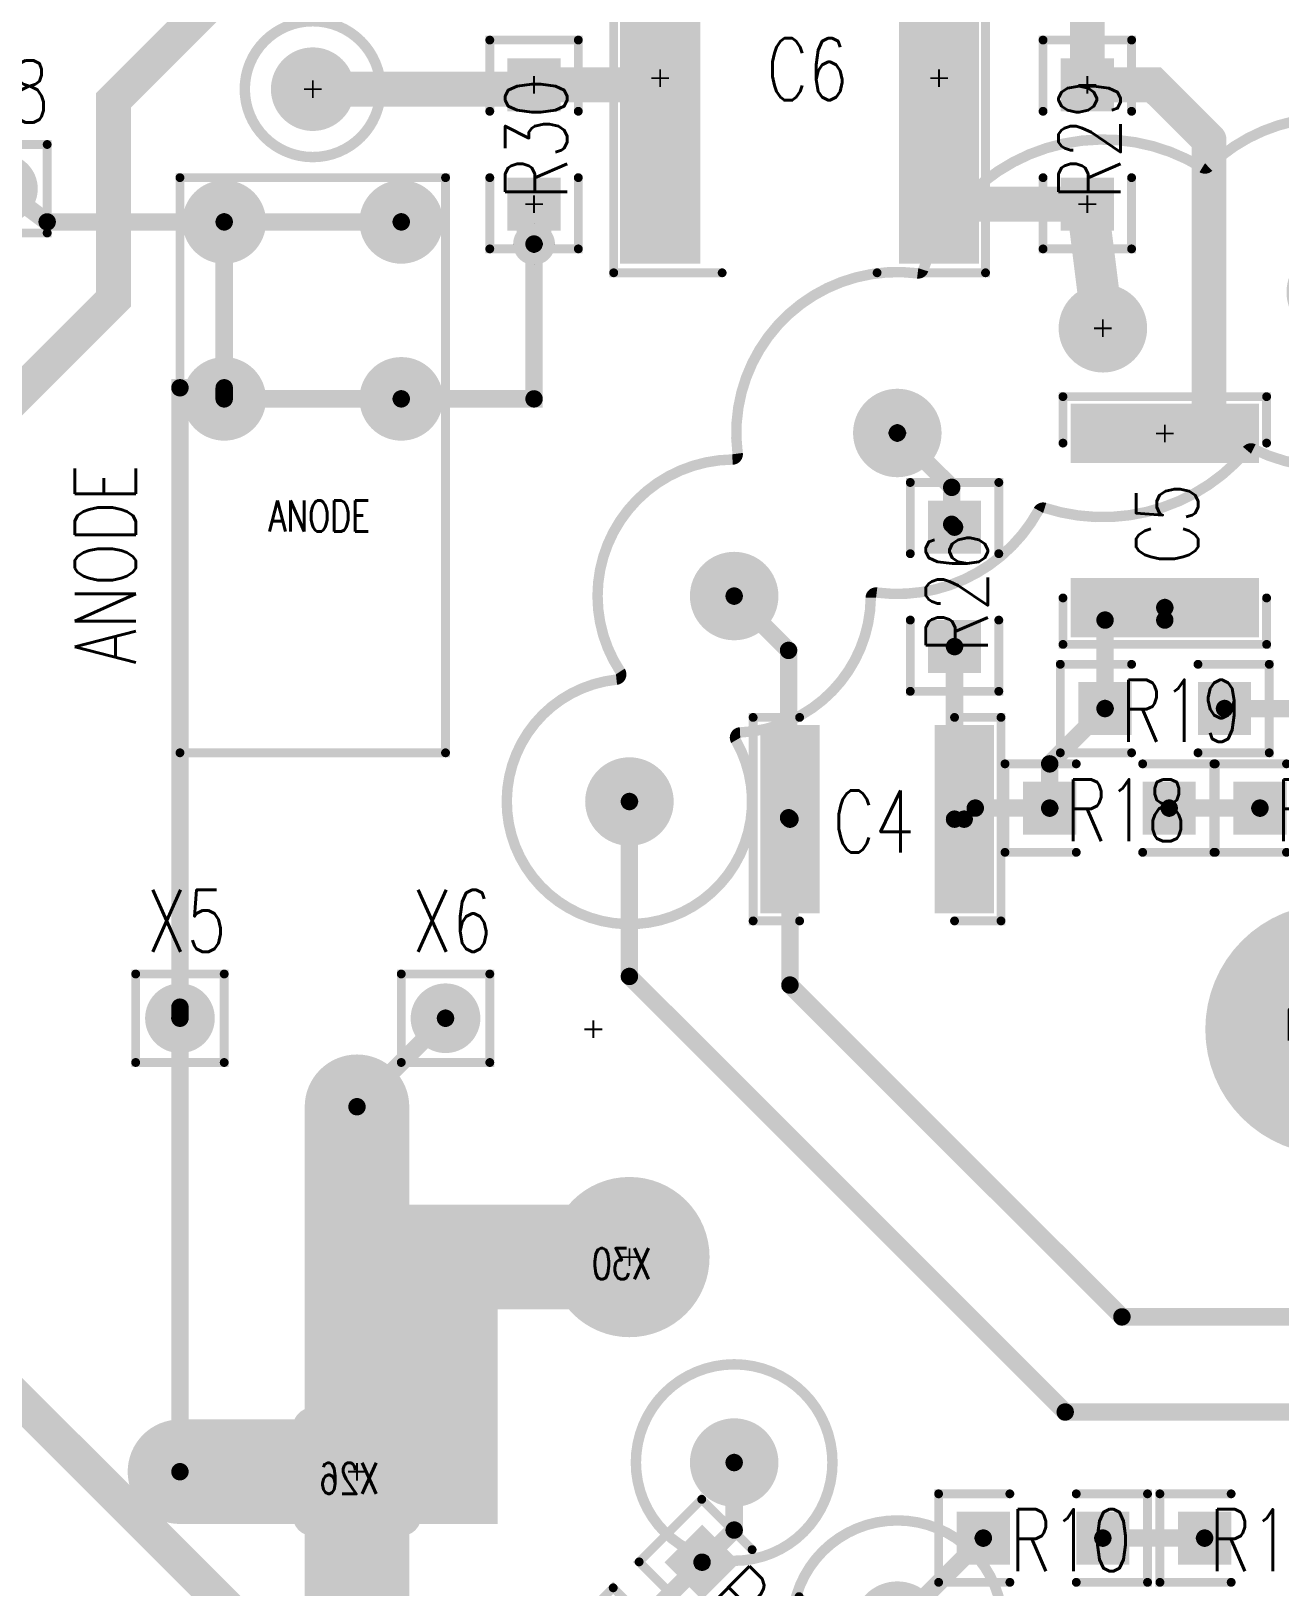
# Model space of a CAD drawing. Extents: x -105 to 180, y -98 to 99.
# Drawn here: x -37.29 to -1.46, y -16.01 to 28.65 of the extents above; entities that cross this region are included whole.
import ezdxf

# ---------------------------------------------------------------- set-up
doc = ezdxf.new("R2010")
doc.units = 0
for name, pattern in [('SIG_1', [2, 1, 1]), ('SIG_22', [2, 1, 1]), ('SIG_24', [2, 1, 1]), ('SIG_26', [2, 1, 1]), ('SIG_28', [2, 1, 1]), ('SIG_29', [2, 1, 1]), ('SIG_47', [2, 1, 1]), ('SIG_49', [2, 1, 1]), ('SIG_52', [2, 1, 1]), ('SIG_53', [2, 1, 1]), ('SIG_55', [2, 1, 1]), ('SIG_56', [2, 1, 1]), ('SIG_57', [2, 1, 1]), ('SIG_61', [2, 1, 1])]:
    doc.linetypes.add(name, pattern=pattern)
for name, color, linetype in [('DRIL_NPLTE_THRU_01', 16, 'CONTINUOUS'), ('DRIL_NPLTE_THRU_02', 176, 'CONTINUOUS'), ('DRIL_NPLTE_THRU_04', 56, 'CONTINUOUS'), ('DRIL_PLTE_THRU_01', 16, 'CONTINUOUS'), ('DRIL_PLTE_THRU_02', 176, 'CONTINUOUS'), ('DRIL_PLTE_THRU_04', 56, 'CONTINUOUS'), ('DRIL_SYMBOL', 5, 'CONTINUOUS'), ('PADS_BOT', 2, 'CONTINUOUS'), ('PADS_INNER', 1, 'CONTINUOUS'), ('PADS_TOP', 1, 'CONTINUOUS'), ('PART_NAME_01', 2, 'CONTINUOUS'), ('PART_NAME_04', 4, 'CONTINUOUS'), ('PART_TOP_2DLINE_00', 254, 'CONTINUOUS'), ('PART_TOP_2DLINE_01', 254, 'CONTINUOUS'), ('POUR_VIATHERM_04', 2, 'CONTINUOUS'), ('POUR_VOID_04', 2, 'CONTINUOUS'), ('TEXT_01', 1, 'CONTINUOUS'), ('TEXT_21', 3, 'CONTINUOUS'), ('TEXT_24', 6, 'CONTINUOUS'), ('TEXT_27', 4, 'CONTINUOUS'), ('TRACE_01', 1, 'CONTINUOUS'), ('TRACE_02', 5, 'CONTINUOUS'), ('TRACE_04', 2, 'CONTINUOUS'), ('VIAPTS', 1, 'CONTINUOUS')]:
    doc.layers.add(name, color=color, linetype=linetype)
doc.styles.add('W0$127', font='simplex', dxfattribs={"width": 0.75})
doc.styles.add('W0$2', font='simplex', dxfattribs={"width": 0.75})
doc.styles.add('W0$254', font='simplex', dxfattribs={"width": 0.75})

# ---------------------------------------------------------------- blocks, each defined once
blk = doc.blocks.new('POUR_VOID_26')
at = {"layer": 'POUR_VOID_04', "const_width": 0.3}
blk.add_lwpolyline([(-522.858, -421.377, 1), (-517.218, -421.377, 1)], format="xyb", close=True, dxfattribs=at)
blk = doc.blocks.new('POUR_VOID_25')
at = {"layer": 'POUR_VOID_04', "const_width": 0.3}
blk.add_lwpolyline([(-518.377, -426.058, 1), (-512.337, -426.058, 1)], format="xyb", close=True, dxfattribs=at)
blk = doc.blocks.new('POUR_VOID_9')
at = {"layer": 'POUR_VOID_04', "const_width": 0.3}
blk.add_lwpolyline([(-534.08, -381.952, 1), (-530.18, -381.952, 1)], format="xyb", close=True, dxfattribs=at)
blk = doc.blocks.new('POUR_VOID_8')
at = {"layer": 'POUR_VOID_04', "const_width": 0.3}
blk.add_lwpolyline([(-529.16, -420.39), (-529.16, -422.89, -0.414214), (-529.61, -423.34), (-532.11, -423.34, -0.414214), (-532.56, -422.89), (-532.56, -420.39, -0.414214), (-532.11, -419.94), (-529.61, -419.94, -0.414214)], format="xyb", close=True, dxfattribs=at)
blk = doc.blocks.new('POUR_VOID_5')
at = {"layer": 'POUR_VOID_04', "const_width": 0.3}
blk.add_lwpolyline([(-486.956, -393.665, -4.964607), (-488.893, -395.471, 0.676408), (-489.086, -395.27, -0.465493), (-494.119, -392.608, 0.502698), (-494.338, -392.509, -0.347652), (-499.504, -391.656, 0.401293), (-499.711, -391.641, -0.296276), (-505.142, -392.282, 0.344346), (-505.323, -392.32, -0.304182), (-511.128, -393.973, 0.36004), (-511.306, -394.044, -0.308704), (-515.949, -396.404, 0.448709), (-516.118, -396.551, -0.398169), (-519.87, -400.419, 0.562848), (-519.993, -400.644, -3.370465), (-523.414, -398.901, 0.562847), (-523.305, -398.669, -0.594014), (-520.086, -392.583, 0.448709), (-519.939, -392.414, -0.4911), (-514.773, -387.239, 0.360041), (-514.612, -387.137, -0.48598), (-506.608, -384.207, 0.344345), (-506.424, -384.187, -0.477045), (-498.675, -385.102, 0.401294), (-498.474, -385.152, -0.535524), (-492.193, -388.299, 0.502698), (-491.984, -388.418, -0.69952), (-487.142, -393.459, 0.676408)], format="xyb", close=True, dxfattribs=at)
blk = doc.blocks.new('POUR_OUTLINE_2')
for name in ['POUR_VOID_9', 'POUR_VOID_5', 'POUR_VOID_26', 'POUR_VOID_8', 'POUR_VOID_25']:
    blk.add_blockref(name, (0, 0))
blk = doc.blocks.new('POUR_VIATHERM_46')
at = {"layer": 'POUR_VIATHERM_04'}
for points in [[(-525.78, -385.7975), (-525.78, -385.7975)], [(-526.38, -386.3975), (-526.38, -386.3975)], [(-525.18, -386.3975), (-525.18, -386.3975)], [(-525.78, -386.9975), (-525.78, -386.9975)]]:
    blk.add_lwpolyline(points, dxfattribs=at)
blk = doc.blocks.new('POUR_HEADER_1')
for name in ['POUR_OUTLINE_2', 'POUR_VIATHERM_46']:
    blk.add_blockref(name, (541.02, 343.535))
blk = doc.blocks.new('SMOOTH_0$254')
at = {"const_width": 0.127}
blk.add_lwpolyline([(-0.0635, 0, 1), (0.0635, 0, 1)], format="xyb", close=True, dxfattribs=at)
blk = doc.blocks.new('PART_BODY_TOP_1')
at = {"layer": 'PART_TOP_2DLINE_00', "const_width": 0.254}
for points in [[(-0.9525, 1.27), (-2.9972, 1.27), (-2.9972, -1.27), (-0.9525, -1.27)], [(0.9525, 1.27), (2.9972, 1.27), (2.9972, -1.27), (0.9525, -1.27)]]:
    blk.add_lwpolyline(points, dxfattribs=at)
at = {"layer": 'PART_TOP_2DLINE_00'}
for p in [(-2.9972, 1.27), (-0.9525, 1.27), (0.9525, 1.27), (2.9972, 1.27), (-2.9972, -1.27), (-0.9525, -1.27), (0.9525, -1.27), (2.9972, -1.27)]:
    blk.add_blockref('SMOOTH_0$254', p, dxfattribs=at)
blk = doc.blocks.new('DRIL_SYMBOL_0')
at = {"layer": 'DRIL_SYMBOL', "const_width": 0.0508}
for points in [[(-0.254, 0), (0.254, 0)], [(0, -0.254), (0, 0.254)]]:
    blk.add_lwpolyline(points, dxfattribs=at)
blk = doc.blocks.new('DRIL_HOLE_0')
blk.add_lwpolyline([(0, 0, 1), (0, 0, 1)], format="xyb", close=True)
blk.add_blockref('DRIL_SYMBOL_0', (0, 0))
blk = doc.blocks.new('PAD_0')
blk.add_lwpolyline([(0, 0, 1), (0, 0, 1)], format="xyb", close=True)
blk = doc.blocks.new('PAD_1')
at = {"const_width": 1.524}
blk.add_lwpolyline([(-0.762, 0), (0.762, 0)], dxfattribs=at)
blk = doc.blocks.new('STK_TOP_5')
at = {"layer": 'DRIL_PLTE_THRU_01'}
blk.add_blockref('DRIL_HOLE_0', (0, 0), dxfattribs=at)
at = {"layer": 'DRIL_PLTE_THRU_02'}
blk.add_blockref('DRIL_HOLE_0', (0, 0), dxfattribs=at)
at = {"layer": 'DRIL_PLTE_THRU_04'}
blk.add_blockref('DRIL_HOLE_0', (0, 0), dxfattribs=at)
at = {"layer": 'PADS_BOT'}
blk.add_blockref('PAD_0', (0, 0), dxfattribs=at)
at = {"layer": 'PADS_INNER'}
blk.add_blockref('PAD_0', (0, 0), dxfattribs=at)
at = {"layer": 'PADS_TOP'}
blk.add_blockref('PAD_1', (0, 0), dxfattribs=at)
blk = doc.blocks.new('SYM_TOP_2')
for name, p in [('PART_BODY_TOP_1', (0, 0)), ('STK_TOP_5', (-1.7145, 0)), ('STK_TOP_5', (1.7145, 0))]:
    blk.add_blockref(name, p)
blk = doc.blocks.new('PART_TOP_2')
blk.add_blockref('SYM_TOP_2', (0, 0))
at = {"layer": 'PART_NAME_01', "style": 'W0$254', "width": 0.75}
blk.add_text('R29', height=1.778, dxfattribs=at).set_placement((-1.5875, -0.9525))
blk = doc.blocks.new('PART_TOP_3')
blk.add_blockref('SYM_TOP_2', (0, 0))
at = {"layer": 'PART_NAME_01', "style": 'W0$254', "width": 0.75}
blk.add_text('R19', height=1.778, dxfattribs=at).set_placement((-1.27, -0.9525))
blk = doc.blocks.new('PART_TOP_4')
blk.add_blockref('SYM_TOP_2', (0, 0))
at = {"layer": 'PART_NAME_01', "style": 'W0$254', "width": 0.75}
blk.add_text('R8', height=1.778, dxfattribs=at).set_placement((-0.898, -0.898))
blk = doc.blocks.new('PART_TOP_5')
blk.add_blockref('SYM_TOP_2', (0, 0))
at = {"layer": 'PART_NAME_01', "style": 'W0$254', "width": 0.75}
blk.add_text('R9', height=1.778, dxfattribs=at).set_placement((-0.898, -0.898))
blk = doc.blocks.new('PART_TOP_6')
blk.add_blockref('SYM_TOP_2', (0, 0))
at = {"layer": 'PART_NAME_01', "style": 'W0$254', "width": 0.75}
blk.add_text('R10', height=1.778, dxfattribs=at).set_placement((-0.9525, -0.9525))
blk = doc.blocks.new('PART_TOP_11')
blk.add_blockref('SYM_TOP_2', (0, 0))
at = {"layer": 'PART_NAME_01', "style": 'W0$254', "width": 0.75}
blk.add_text('R17', height=1.778, rotation=180, dxfattribs=at).set_placement((1.27, 0.953))
blk = doc.blocks.new('PART_TOP_15')
blk.add_blockref('SYM_TOP_2', (0, 0))
at = {"layer": 'PART_NAME_01', "style": 'W0$254', "width": 0.75}
blk.add_text('R30', height=1.778, dxfattribs=at).set_placement((-1.5875, -0.9525))
blk = doc.blocks.new('PART_TOP_40')
blk.add_blockref('SYM_TOP_2', (0, 0))
at = {"layer": 'PART_NAME_01', "style": 'W0$254', "width": 0.75}
blk.add_text('R26', height=1.778, dxfattribs=at).set_placement((-1.905, -0.9525))
blk = doc.blocks.new('PART_TOP_42')
blk.add_blockref('SYM_TOP_2', (0, 0))
at = {"layer": 'PART_NAME_01', "style": 'W0$254', "width": 0.75}
blk.add_text('R11', height=1.778, dxfattribs=at).set_placement((-1.5875, -0.9525))
blk = doc.blocks.new('DRIL_SYMBOL_0$8')
at = {"layer": 'DRIL_SYMBOL', "const_width": 0.0508}
for points in [[(-0.254, 0), (0.254, 0)], [(0, -0.254), (0, 0.254)]]:
    blk.add_lwpolyline(points, dxfattribs=at)
blk = doc.blocks.new('DRIL_HOLE_0$8')
at = {"const_width": 0.4}
blk.add_lwpolyline([(-0.2, 0, 1), (0.2, 0, 1)], format="xyb", close=True, dxfattribs=at)
blk.add_blockref('DRIL_SYMBOL_0$8', (0, 0))
blk = doc.blocks.new('PAD_8')
at = {"const_width": 1.27}
blk.add_lwpolyline([(0, -0.635, 1), (0, 0.635, 1)], format="xyb", close=True, dxfattribs=at)
blk = doc.blocks.new('STK_BOT_89')
at = {"layer": 'DRIL_PLTE_THRU_01'}
blk.add_blockref('DRIL_HOLE_0$8', (0, 0), dxfattribs=at)
at = {"layer": 'DRIL_PLTE_THRU_02'}
blk.add_blockref('DRIL_HOLE_0$8', (0, 0), dxfattribs=at)
at = {"layer": 'DRIL_PLTE_THRU_04'}
blk.add_blockref('DRIL_HOLE_0$8', (0, 0), dxfattribs=at)
at = {"layer": 'PADS_BOT'}
blk.add_blockref('PAD_8', (0, 0), dxfattribs=at)
at = {"layer": 'PADS_INNER'}
blk.add_blockref('PAD_8', (0, 0), dxfattribs=at)
at = {"layer": 'PADS_TOP'}
blk.add_blockref('PAD_8', (0, 0), dxfattribs=at)
blk = doc.blocks.new('STK_BOT_86')
at = {"layer": 'DRIL_NPLTE_THRU_01'}
blk.add_blockref('DRIL_HOLE_0', (0, 0), dxfattribs=at)
at = {"layer": 'DRIL_NPLTE_THRU_02'}
blk.add_blockref('DRIL_HOLE_0', (0, 0), dxfattribs=at)
at = {"layer": 'DRIL_NPLTE_THRU_04'}
blk.add_blockref('DRIL_HOLE_0', (0, 0), dxfattribs=at)
at = {"layer": 'PADS_BOT'}
blk.add_blockref('PAD_0', (0, 0), dxfattribs=at)
at = {"layer": 'PADS_INNER'}
blk.add_blockref('PAD_0', (0, 0), dxfattribs=at)
at = {"layer": 'PADS_TOP'}
blk.add_blockref('PAD_0', (0, 0), dxfattribs=at)
blk = doc.blocks.new('DRIL_SYMBOL_6$2')
at = {"layer": 'DRIL_SYMBOL', "const_width": 0.0508}
for points in [[(-0.254, 0), (0.254, 0)], [(0, -0.254), (0, 0.254)]]:
    blk.add_lwpolyline(points, dxfattribs=at)
blk = doc.blocks.new('DRIL_HOLE_6$2')
at = {"const_width": 3.1}
blk.add_lwpolyline([(-1.55, 0, 1), (1.55, 0, 1)], format="xyb", close=True, dxfattribs=at)
blk.add_blockref('DRIL_SYMBOL_6$2', (0, 0))
blk = doc.blocks.new('PAD_10')
at = {"const_width": 3.6}
blk.add_lwpolyline([(0, -1.8, 1), (0, 1.8, 1)], format="xyb", close=True, dxfattribs=at)
blk = doc.blocks.new('STK_BOT_161')
at = {"layer": 'DRIL_NPLTE_THRU_01'}
blk.add_blockref('DRIL_HOLE_6$2', (0, 0), dxfattribs=at)
at = {"layer": 'DRIL_NPLTE_THRU_02'}
blk.add_blockref('DRIL_HOLE_6$2', (0, 0), dxfattribs=at)
at = {"layer": 'DRIL_NPLTE_THRU_04'}
blk.add_blockref('DRIL_HOLE_6$2', (0, 0), dxfattribs=at)
at = {"layer": 'PADS_BOT'}
blk.add_blockref('PAD_10', (0, 0), dxfattribs=at)
at = {"layer": 'PADS_INNER'}
blk.add_blockref('PAD_0', (0, 0), dxfattribs=at)
at = {"layer": 'PADS_TOP'}
blk.add_blockref('PAD_0', (0, 0), dxfattribs=at)
blk = doc.blocks.new('SYM_BOT_33')
for name, p in [('STK_BOT_89', (0, 21.15898)), ('STK_BOT_89', (-6.53849, 20.12339)), ('STK_BOT_89', (6.53849, 20.12339)), ('STK_BOT_89', (-12.43694, 17.11798)), ('STK_BOT_89', (12.43694, 17.11798)), ('STK_BOT_89', (17.11798, 12.43694)), ('STK_BOT_89', (-17.145, 12.065)), ('STK_BOT_89', (20.12339, 6.53849)), ('STK_BOT_86', (-20.12339, 6.53849)), ('STK_BOT_161', (0, 0)), ('STK_BOT_86', (-21.15898, 0)), ('STK_BOT_86', (21.15898, 0)), ('STK_BOT_86', (-20.12339, -6.53849)), ('STK_BOT_86', (20.12339, -6.53849)), ('STK_BOT_89', (17.11798, -12.43694)), ('STK_BOT_86', (-17.11798, -12.43694)), ('STK_BOT_89', (12.43694, -17.11798)), ('STK_BOT_86', (-12.43694, -17.11798)), ('STK_BOT_89', (-6.53849, -20.12339)), ('STK_BOT_89', (6.53849, -20.12339)), ('STK_BOT_86', (0, -21.15898))]:
    blk.add_blockref(name, p)
blk = doc.blocks.new('PART_BOT_70')
blk.add_blockref('SYM_BOT_33', (0, 0))
at = {"layer": 'PART_NAME_04', "style": 'W0$127', "width": 0.75}
blk.add_text('EMB1', height=0.889, dxfattribs=at).set_placement((-0.9525, -0.3175))
blk = doc.blocks.new('PART_BODY_TOP_20')
at = {"layer": 'PART_TOP_2DLINE_01', "const_width": 0.254}
blk.add_lwpolyline([(-19.05, 3.81), (-2.54, 3.81), (-2.54, -3.81), (-19.05, -3.81)], close=True, dxfattribs=at)
at = {"layer": 'PART_TOP_2DLINE_01'}
for p in [(-19.05, 3.81), (-2.54, 3.81), (-19.05, -3.81), (-2.54, -3.81)]:
    blk.add_blockref('SMOOTH_0$254', p, dxfattribs=at)
blk = doc.blocks.new('DRIL_SYMBOL_1$4')
at = {"layer": 'DRIL_SYMBOL', "const_width": 0.0508}
for points in [[(-0.254, 0), (0.254, 0)], [(0, -0.254), (0, 0.254)]]:
    blk.add_lwpolyline(points, dxfattribs=at)
blk = doc.blocks.new('DRIL_HOLE_1$4')
at = {"const_width": 0.7}
blk.add_lwpolyline([(-0.35, 0, 1), (0.35, 0, 1)], format="xyb", close=True, dxfattribs=at)
blk.add_blockref('DRIL_SYMBOL_1$4', (0, 0))
blk = doc.blocks.new('PAD_11')
at = {"const_width": 1.2}
blk.add_lwpolyline([(0, -0.6, 1), (0, 0.6, 1)], format="xyb", close=True, dxfattribs=at)
blk = doc.blocks.new('STK_TOP_8')
at = {"layer": 'DRIL_PLTE_THRU_01'}
blk.add_blockref('DRIL_HOLE_1$4', (0, 0), dxfattribs=at)
at = {"layer": 'DRIL_PLTE_THRU_02'}
blk.add_blockref('DRIL_HOLE_1$4', (0, 0), dxfattribs=at)
at = {"layer": 'DRIL_PLTE_THRU_04'}
blk.add_blockref('DRIL_HOLE_1$4', (0, 0), dxfattribs=at)
at = {"layer": 'PADS_BOT'}
blk.add_blockref('PAD_11', (0, 0), dxfattribs=at)
at = {"layer": 'PADS_INNER'}
blk.add_blockref('PAD_11', (0, 0), dxfattribs=at)
at = {"layer": 'PADS_TOP'}
blk.add_blockref('PAD_11', (0, 0), dxfattribs=at)
blk = doc.blocks.new('SYM_TOP_22')
for name, p in [('PART_BODY_TOP_20', (0, 0)), ('STK_TOP_8', (-8.89, 2.54)), ('STK_TOP_8', (-3.81, 2.54)), ('STK_TOP_8', (0, 0)), ('STK_TOP_8', (-8.89, -2.54)), ('STK_TOP_8', (-3.81, -2.54))]:
    blk.add_blockref(name, p)
blk = doc.blocks.new('PART_TOP_95')
blk.add_blockref('SYM_TOP_22', (0, 0))
at = {"layer": 'PART_NAME_01', "style": 'W0$127', "width": 0.75}
blk.add_text('ANODE', height=0.889, rotation=270, dxfattribs=at).set_placement((-12.7, 1.27))
blk = doc.blocks.new('PART_BODY_TOP_9')
at = {"layer": 'PART_TOP_2DLINE_00', "const_width": 0.254}
blk.add_lwpolyline([(-1.27, 1.27), (1.27, 1.27), (1.27, -1.27), (-1.27, -1.27)], close=True, dxfattribs=at)
at = {"layer": 'PART_TOP_2DLINE_00'}
for p in [(-1.27, 1.27), (1.27, 1.27), (-1.27, -1.27), (1.27, -1.27)]:
    blk.add_blockref('SMOOTH_0$254', p, dxfattribs=at)
blk = doc.blocks.new('DRIL_SYMBOL_1')
at = {"layer": 'DRIL_SYMBOL', "const_width": 0.0508}
for points in [[(-0.254, 0), (0.254, 0)], [(0, -0.254), (0, 0.254)]]:
    blk.add_lwpolyline(points, dxfattribs=at)
blk = doc.blocks.new('DRIL_HOLE_1')
at = {"const_width": 0.5}
blk.add_lwpolyline([(-0.25, 0, 1), (0.25, 0, 1)], format="xyb", close=True, dxfattribs=at)
blk.add_blockref('DRIL_SYMBOL_1', (0, 0))
blk = doc.blocks.new('PAD_5')
at = {"const_width": 1}
blk.add_lwpolyline([(0, -0.5, 1), (0, 0.5, 1)], format="xyb", close=True, dxfattribs=at)
blk = doc.blocks.new('STK_TOP_38')
at = {"layer": 'DRIL_PLTE_THRU_01'}
blk.add_blockref('DRIL_HOLE_1', (0, 0), dxfattribs=at)
at = {"layer": 'DRIL_PLTE_THRU_02'}
blk.add_blockref('DRIL_HOLE_1', (0, 0), dxfattribs=at)
at = {"layer": 'DRIL_PLTE_THRU_04'}
blk.add_blockref('DRIL_HOLE_1', (0, 0), dxfattribs=at)
at = {"layer": 'PADS_BOT'}
blk.add_blockref('PAD_5', (0, 0), dxfattribs=at)
at = {"layer": 'PADS_INNER'}
blk.add_blockref('PAD_5', (0, 0), dxfattribs=at)
at = {"layer": 'PADS_TOP'}
blk.add_blockref('PAD_5', (0, 0), dxfattribs=at)
blk = doc.blocks.new('SYM_TOP_14')
for name in ['PART_BODY_TOP_9', 'STK_TOP_38']:
    blk.add_blockref(name, (0, 0))
blk = doc.blocks.new('PART_TOP_97')
blk.add_blockref('SYM_TOP_14', (0, 0))
at = {"layer": 'PART_NAME_01', "style": 'W0$254', "width": 0.75}
blk.add_text('X5', height=1.778, dxfattribs=at).set_placement((-0.9525, 1.905))
blk = doc.blocks.new('PART_TOP_98')
blk.add_blockref('SYM_TOP_14', (0, 0))
at = {"layer": 'PART_NAME_01', "style": 'W0$254', "width": 0.75}
blk.add_text('X6', height=1.778, dxfattribs=at).set_placement((-0.9525, 1.905))
blk = doc.blocks.new('SYM_TOP_15')
for name in ['PART_BODY_TOP_9', 'STK_TOP_38']:
    blk.add_blockref(name, (0, 0))
blk = doc.blocks.new('PART_TOP_101')
blk.add_blockref('SYM_TOP_15', (0, 0))
at = {"layer": 'PART_NAME_01', "style": 'W0$254', "width": 0.75}
blk.add_text('X8', height=1.778, dxfattribs=at).set_placement((-0.9525, 1.905))
blk = doc.blocks.new('PART_TOP_104')
blk.add_blockref('SYM_TOP_2', (0, 0))
at = {"layer": 'PART_NAME_01', "style": 'W0$254', "width": 0.75}
blk.add_text('R18', height=1.778, rotation=180, dxfattribs=at).set_placement((1.27, 0.953))
blk = doc.blocks.new('PART_BODY_TOP_22')
at = {"layer": 'PART_TOP_2DLINE_00', "const_width": 0.254}
for points in [[(-2.2225, 2.921), (-3.556, 2.921), (-3.556, -2.921), (-2.2225, -2.921)], [(2.2225, 2.921), (3.556, 2.921), (3.556, -2.921), (2.2225, -2.921)]]:
    blk.add_lwpolyline(points, dxfattribs=at)
at = {"layer": 'PART_TOP_2DLINE_00'}
for p in [(-3.556, 2.921), (-2.2225, 2.921), (2.2225, 2.921), (3.556, 2.921), (-3.556, -2.921), (-2.2225, -2.921), (2.2225, -2.921), (3.556, -2.921)]:
    blk.add_blockref('SMOOTH_0$254', p, dxfattribs=at)
blk = doc.blocks.new('PAD_13')
at = {"const_width": 1.7}
blk.add_lwpolyline([(-2.7, 0), (2.7, 0)], dxfattribs=at)
blk = doc.blocks.new('STK_TOP_122')
at = {"layer": 'DRIL_PLTE_THRU_01'}
blk.add_blockref('DRIL_HOLE_0', (0, 0), dxfattribs=at)
at = {"layer": 'DRIL_PLTE_THRU_02'}
blk.add_blockref('DRIL_HOLE_0', (0, 0), dxfattribs=at)
at = {"layer": 'DRIL_PLTE_THRU_04'}
blk.add_blockref('DRIL_HOLE_0', (0, 0), dxfattribs=at)
at = {"layer": 'PADS_BOT'}
blk.add_blockref('PAD_0', (0, 0), dxfattribs=at)
at = {"layer": 'PADS_INNER'}
blk.add_blockref('PAD_0', (0, 0), dxfattribs=at)
at = {"layer": 'PADS_TOP', "rotation": 90}
blk.add_blockref('PAD_13', (0, 0), dxfattribs=at)
blk = doc.blocks.new('SYM_TOP_16')
for name, p in [('STK_TOP_122', (-2.5, 0)), ('STK_TOP_122', (2.5, 0)), ('PART_BODY_TOP_22', (0, 0))]:
    blk.add_blockref(name, p)
blk = doc.blocks.new('PART_TOP_110')
blk.add_blockref('SYM_TOP_16', (0, 0))
at = {"layer": 'PART_NAME_01', "style": 'W0$254', "width": 0.75}
blk.add_text('C4', height=1.778, rotation=180, dxfattribs=at).set_placement((1.27, 0.953))
blk = doc.blocks.new('PART_TOP_111')
blk.add_blockref('SYM_TOP_16', (0, 0))
at = {"layer": 'PART_NAME_01', "style": 'W0$254', "width": 0.75}
blk.add_text('C5', height=1.778, rotation=180, dxfattribs=at).set_placement((1.27, 0.953))
blk = doc.blocks.new('PART_BODY_TOP_23')
at = {"layer": 'PART_TOP_2DLINE_00', "const_width": 0.254}
for points in [[(-2.2225, 5.588), (-5.334, 5.588), (-5.334, -5.588), (-2.2225, -5.588)], [(2.2225, 5.588), (5.334, 5.588), (5.334, -5.588), (2.2225, -5.588)]]:
    blk.add_lwpolyline(points, dxfattribs=at)
at = {"layer": 'PART_TOP_2DLINE_00'}
for p in [(-5.334, 5.588), (-2.2225, 5.588), (2.2225, 5.588), (5.334, 5.588), (-5.334, -5.588), (-2.2225, -5.588), (2.2225, -5.588), (5.334, -5.588)]:
    blk.add_blockref('SMOOTH_0$254', p, dxfattribs=at)
blk = doc.blocks.new('PAD_14')
at = {"const_width": 2.3}
blk.add_lwpolyline([(-5.33, 0), (5.33, 0)], dxfattribs=at)
blk = doc.blocks.new('STK_TOP_124')
at = {"layer": 'DRIL_PLTE_THRU_01'}
blk.add_blockref('DRIL_HOLE_0', (0, 0), dxfattribs=at)
at = {"layer": 'DRIL_PLTE_THRU_02'}
blk.add_blockref('DRIL_HOLE_0', (0, 0), dxfattribs=at)
at = {"layer": 'DRIL_PLTE_THRU_04'}
blk.add_blockref('DRIL_HOLE_0', (0, 0), dxfattribs=at)
at = {"layer": 'PADS_BOT'}
blk.add_blockref('PAD_0', (0, 0), dxfattribs=at)
at = {"layer": 'PADS_INNER'}
blk.add_blockref('PAD_0', (0, 0), dxfattribs=at)
at = {"layer": 'PADS_TOP', "rotation": 90}
blk.add_blockref('PAD_14', (0, 0), dxfattribs=at)
blk = doc.blocks.new('SYM_TOP_17')
for name, p in [('STK_TOP_124', (-4, 0)), ('STK_TOP_124', (4, 0)), ('PART_BODY_TOP_23', (0, 0))]:
    blk.add_blockref(name, p)
blk = doc.blocks.new('PART_TOP_115')
blk.add_blockref('SYM_TOP_17', (0, 0))
at = {"layer": 'PART_NAME_01', "style": 'W0$254', "width": 0.75}
blk.add_text('C6', height=1.778, dxfattribs=at).set_placement((-0.9525, -0.635))
blk = doc.blocks.new('PAD_16')
at = {"const_width": 2.5}
blk.add_lwpolyline([(-1.25, 0), (1.25, 0)], dxfattribs=at)
blk = doc.blocks.new('STK_BOT_129')
at = {"layer": 'DRIL_PLTE_THRU_01'}
blk.add_blockref('DRIL_HOLE_0$8', (0, 0), dxfattribs=at)
at = {"layer": 'DRIL_PLTE_THRU_02'}
blk.add_blockref('DRIL_HOLE_0$8', (0, 0), dxfattribs=at)
at = {"layer": 'DRIL_PLTE_THRU_04'}
blk.add_blockref('DRIL_HOLE_0$8', (0, 0), dxfattribs=at)
at = {"layer": 'PADS_BOT'}
blk.add_blockref('PAD_16', (0, 0), dxfattribs=at)
at = {"layer": 'PADS_INNER'}
blk.add_blockref('PAD_16', (0, 0), dxfattribs=at)
at = {"layer": 'PADS_TOP'}
blk.add_blockref('PAD_16', (0, 0), dxfattribs=at)
blk = doc.blocks.new('SYM_BOT_18')
blk.add_blockref('STK_BOT_129', (0, 0))
blk = doc.blocks.new('PART_BOT_117')
blk.add_blockref('SYM_BOT_18', (0, 0))
at = {"layer": 'PART_NAME_04', "style": 'W0$127', "width": 0.75}
blk.add_text('X26', height=0.889, dxfattribs=at).set_placement((-0.635, -0.635))
blk = doc.blocks.new('DRIL_SYMBOL_4')
at = {"layer": 'DRIL_SYMBOL', "const_width": 0.0508}
for points in [[(-0.254, 0), (0.254, 0)], [(0, -0.254), (0, 0.254)]]:
    blk.add_lwpolyline(points, dxfattribs=at)
blk = doc.blocks.new('DRIL_HOLE_4')
at = {"const_width": 2}
blk.add_lwpolyline([(-1, 0, 1), (1, 0, 1)], format="xyb", close=True, dxfattribs=at)
blk.add_blockref('DRIL_SYMBOL_4', (0, 0))
blk = doc.blocks.new('PAD_17')
at = {"const_width": 2.3}
blk.add_lwpolyline([(0, -1.15, 1), (0, 1.15, 1)], format="xyb", close=True, dxfattribs=at)
blk = doc.blocks.new('STK_BOT_153')
at = {"layer": 'DRIL_NPLTE_THRU_01'}
blk.add_blockref('DRIL_HOLE_4', (0, 0), dxfattribs=at)
at = {"layer": 'DRIL_NPLTE_THRU_02'}
blk.add_blockref('DRIL_HOLE_4', (0, 0), dxfattribs=at)
at = {"layer": 'DRIL_NPLTE_THRU_04'}
blk.add_blockref('DRIL_HOLE_4', (0, 0), dxfattribs=at)
at = {"layer": 'PADS_BOT'}
blk.add_blockref('PAD_17', (0, 0), dxfattribs=at)
at = {"layer": 'PADS_INNER'}
blk.add_blockref('PAD_0', (0, 0), dxfattribs=at)
at = {"layer": 'PADS_TOP'}
blk.add_blockref('PAD_0', (0, 0), dxfattribs=at)
blk = doc.blocks.new('SYM_BOT_32')
blk.add_blockref('STK_BOT_153', (0, 0))
blk = doc.blocks.new('PART_BOT_121')
blk.add_blockref('SYM_BOT_32', (0, 0))
at = {"layer": 'PART_NAME_04', "style": 'W0$127', "width": 0.75}
blk.add_text('X30', height=0.889, dxfattribs=at).set_placement((-0.635, -0.635))
blk = doc.blocks.new('SMOOTH_1')
at = {"const_width": 0.5}
blk.add_lwpolyline([(-0.25, 0, 1), (0.25, 0, 1)], format="xyb", close=True, dxfattribs=at)
blk = doc.blocks.new('SMOOTH_0$5')
at = {"const_width": 0.25}
blk.add_lwpolyline([(-0.125, 0, 1), (0.125, 0, 1)], format="xyb", close=True, dxfattribs=at)
blk = doc.blocks.new('SMOOTH_1$2')
at = {"const_width": 0.6}
blk.add_lwpolyline([(-0.3, 0, 1), (0.3, 0, 1)], format="xyb", close=True, dxfattribs=at)
blk = doc.blocks.new('SMOOTH_3')
at = {"const_width": 1.5}
blk.add_lwpolyline([(-0.75, 0, 1), (0.75, 0, 1)], format="xyb", close=True, dxfattribs=at)
blk = doc.blocks.new('DRIL_SYMBOL_0$6')
at = {"layer": 'DRIL_SYMBOL', "const_width": 0.0508}
for points in [[(-0.254, 0), (0.254, 0)], [(0, -0.254), (0, 0.254)]]:
    blk.add_lwpolyline(points, dxfattribs=at)
blk = doc.blocks.new('DRIL_HOLE_0$6')
at = {"const_width": 0.3}
blk.add_lwpolyline([(-0.15, 0, 1), (0.15, 0, 1)], format="xyb", close=True, dxfattribs=at)
blk.add_blockref('DRIL_SYMBOL_0$6', (0, 0))
blk = doc.blocks.new('PAD_19')
at = {"const_width": 0.6}
blk.add_lwpolyline([(0, -0.3, 1), (0, 0.3, 1)], format="xyb", close=True, dxfattribs=at)
blk = doc.blocks.new('STK_TOP_22')
at = {"layer": 'DRIL_PLTE_THRU_01'}
blk.add_blockref('DRIL_HOLE_0$6', (0, 0), dxfattribs=at)
at = {"layer": 'DRIL_PLTE_THRU_02'}
blk.add_blockref('DRIL_HOLE_0$6', (0, 0), dxfattribs=at)
at = {"layer": 'DRIL_PLTE_THRU_04'}
blk.add_blockref('DRIL_HOLE_0$6', (0, 0), dxfattribs=at)
at = {"layer": 'PADS_BOT'}
blk.add_blockref('PAD_19', (0, 0), dxfattribs=at)
at = {"layer": 'PADS_INNER'}
blk.add_blockref('PAD_19', (0, 0), dxfattribs=at)
at = {"layer": 'PADS_TOP'}
blk.add_blockref('PAD_19', (0, 0), dxfattribs=at)
blk = doc.blocks.new('SYM_TOP_1')
blk.add_blockref('STK_TOP_22', (0, 0))

msp = doc.modelspace()

# ---------------------------------------------------------------- linework, layer by layer
at = {"layer": 'TRACE_01', "linetype": 'SIG_57', "const_width": 1}
for points in [[(-24.765, 38.1), (-12.065, 38.1), (-6.985, 33.02), (-6.985, 27.1145)], [(-6.985, 27.1145), (-5.08, 27.1145), (-3.4925, 25.527)], [(-4.7625, 17.105), (-3.4925, 17.105), (-3.4925, 25.527)]]:
    msp.add_lwpolyline(points, dxfattribs=at)
at = {"layer": 'TRACE_01', "linetype": 'SIG_49', "const_width": 1}
for points in [[(-22.86, 27.1145), (-19.4305, 27.1145), (-19.24, 27.305)], [(-29.21, 26.9875), (-22.987, 26.9875), (-22.86, 27.1145)]]:
    msp.add_lwpolyline(points, dxfattribs=at)
at = {"layer": 'TRACE_01', "linetype": 'SIG_47'}
for points, const_width in [([(-11.24, 27.305), (-11.24, 23.6855), (-6.985, 23.6855)], 1), ([(-6.985, 23.6855), (-6.53849, 20.12339)], 1.2)]:
    msp.add_lwpolyline(points, dxfattribs=dict(at, const_width=const_width))
at = {"layer": 'TRACE_01', "linetype": 'SIG_61', "const_width": 1}
msp.add_lwpolyline([(-22.86, 22.5425), (-22.86, 23.6855)], dxfattribs=at)
at = {"layer": 'TRACE_01', "linetype": 'SIG_29', "const_width": 0.5}
msp.add_lwpolyline([(-12.43694, 17.11798), (-10.87646, 15.5575), (-10.87646, 14.49596), (-10.795, 14.4145)], dxfattribs=at)
at = {"layer": 'TRACE_01', "linetype": 'SIG_26', "const_width": 0.5}
for points in [[(-17.11798, 12.43694), (-15.5575, 10.87646), (-15.5575, 6.0725), (-15.5175, 6.0325)], [(-15.5175, 6.0325), (-15.5175, 1.27), (-5.9925, -8.255), (1.778, -8.255)]]:
    msp.add_lwpolyline(points, dxfattribs=at)
at = {"layer": 'TRACE_01', "linetype": 'SIG_55', "const_width": 0.5}
for points in [[(-6.477, 9.2075), (-6.477, 11.7475), (-4.7625, 11.7475), (-4.7625, 12.105)], [(-10.795, 10.9855), (-10.795, 6.0325), (-10.5175, 6.0325)], [(-8.0645, 6.35), (-8.0645, 7.62), (-6.477, 9.2075)], [(-10.5175, 6.0325), (-10.2, 6.35), (-8.0645, 6.35)]]:
    msp.add_lwpolyline(points, dxfattribs=at)
at = {"layer": 'TRACE_01', "linetype": 'SIG_28', "const_width": 0.5}
msp.add_lwpolyline([(-3.048, 9.2075), (-0.3175, 9.2075), (0.635, 10.16), (0.635, 11.6205)], dxfattribs=at)
at = {"layer": 'TRACE_01', "linetype": 'SIG_24', "const_width": 0.5}
msp.add_lwpolyline([(-20.12339, 6.53849), (-20.12339, 1.51789), (-7.62, -10.9855), (11.43, -10.9855)], dxfattribs=at)
at = {"layer": 'TRACE_01', "linetype": 'SIG_56', "const_width": 0.5}
msp.add_lwpolyline([(-4.6355, 6.35), (-2.032, 6.35)], dxfattribs=at)
at = {"layer": 'TRACE_01', "linetype": 'SIG_52', "const_width": 0.5}
for points in [[(-18.03983, -15.29767), (-17.11798, -14.37581), (-17.11798, -12.43694)], [(-20.57983, -17.83767), (-18.03983, -15.29767)]]:
    msp.add_lwpolyline(points, dxfattribs=at)
at = {"layer": 'TRACE_01', "linetype": 'SIG_53', "const_width": 0.5}
msp.add_lwpolyline([(-12.43694, -17.11798), (-12.43694, -17.07244), (-9.9695, -14.605)], dxfattribs=at)
at = {"layer": 'TRACE_01', "linetype": 'SIG_22', "const_width": 0.5}
msp.add_lwpolyline([(-6.5405, -14.605), (-3.6195, -14.605)], dxfattribs=at)
at = {"layer": 'TRACE_02', "linetype": 'SIG_1', "const_width": 1}
msp.add_lwpolyline([(-38.4175, -24.13), (-35.56, -24.13), (-31.75, -20.32), (-31.75, -16.51), (-38.1, -10.16), (-38.1, 17.78), (-34.925, 20.955), (-34.925, 26.67), (-31.75, 29.845), (-31.75, 41.91), (-28.575, 45.085), (-19.3675, 45.085)], dxfattribs=at)
at = {"layer": 'TRACE_04', "linetype": 'SIG_61'}
for points, const_width in [([(-31.75, 23.1775), (-36.83, 23.1775), (-38.1, 24.13)], 0.5), ([(-31.75, 23.1775), (-26.67, 23.1775)], 0.5), ([(-31.75, 18.415), (-31.75, 23.1775)], 0.5), ([(-26.67, 18.0975), (-22.86, 18.0975), (-22.86, 22.5425)], 0.5), ([(-33.02, 0.635), (-33.02, 18.415), (-31.75, 18.415)], 0.5), ([(-31.75, 18.0975), (-31.75, 18.415)], 0.5), ([(-26.67, 18.0975), (-31.75, 18.0975)], 0.5), ([(-33.02, 0.3175), (-33.02, 0.635)], 0.5), ([(-33.02, -12.7), (-33.02, 0.635)], 0.5), ([(-27.94, -2.2225), (-25.4, 0.3175)], 0.5), ([(-27.94, -12.7), (-27.94, -2.2225)], 3), ([(-27.94, -12.7), (-25.4, -12.7), (-25.4, -6.53849), (-20.12339, -6.53849)], 3), ([(-27.94, -12.7), (-33.02, -12.7)], 3), ([(-27.94, -20.32), (-27.94, -12.7)], 3)]:
    msp.add_lwpolyline(points, dxfattribs=dict(at, const_width=const_width))

# ---------------------------------------------------------------- block references
at = {"linetype": 'SIG_61'}
msp.add_blockref('POUR_HEADER_1', (-38.1, 65.405), dxfattribs=at)
for name, p in [('PART_TOP_115', (-15.24, 27.305)), ('PART_TOP_101', (-38.1, 24.13)), ('PART_TOP_3', (-4.7625, 9.2075)), ('PART_TOP_97', (-33.02, 0.3175)), ('PART_TOP_98', (-25.4, 0.3175)), ('PART_TOP_6', (-8.255, -14.605)), ('PART_TOP_42', (-1.905, -14.605))]:
    msp.add_blockref(name, p)
for name, p, rotation in [('PART_TOP_15', (-22.86, 25.4), 90), ('PART_TOP_2', (-6.985, 25.4), 90), ('PART_TOP_95', (-29.21, 26.9875), 90), ('PART_TOP_111', (-4.7625, 14.605), 270), ('PART_TOP_40', (-10.795, 12.7), 90), ('PART_TOP_110', (-13.0175, 6.0325), 180), ('PART_TOP_104', (-6.35, 6.35), 180), ('PART_TOP_11', (-0.3175, 6.35), 180), ('PART_TOP_5', (-16.8275, -16.51), 315), ('PART_TOP_4', (-19.3675, -19.05), 315)]:
    msp.add_blockref(name, p, dxfattribs=dict(rotation=rotation))
at = {"xscale": -1}
for name, p in [('PART_BOT_70', (0, 0)), ('PART_BOT_121', (-20.12339, -6.53849)), ('PART_BOT_117', (-27.94, -12.7))]:
    msp.add_blockref(name, p, dxfattribs=at)
at = {"layer": 'TRACE_01'}
for name, p in [('SMOOTH_1', (-19.24, 27.305)), ('SMOOTH_1', (-11.24, 27.305)), ('SMOOTH_1', (-29.21, 26.9875)), ('SMOOTH_1', (-22.987, 26.9875)), ('SMOOTH_1', (-22.86, 27.1145)), ('SMOOTH_1', (-22.86, 27.1145)), ('SMOOTH_1', (-19.4305, 27.1145)), ('SMOOTH_1', (-6.985, 27.1145)), ('SMOOTH_1', (-6.985, 27.1145)), ('SMOOTH_1', (-5.08, 27.1145)), ('SMOOTH_1', (-3.4925, 25.527)), ('SMOOTH_1', (-3.4925, 25.527)), ('SMOOTH_1', (-22.86, 23.6855)), ('SMOOTH_1', (-11.24, 23.6855)), ('SMOOTH_1$2', (-6.985, 23.6855)), ('SMOOTH_1', (-6.985, 23.6855)), ('SMOOTH_1', (-22.86, 22.5425)), ('SMOOTH_1$2', (-6.53849, 20.12339)), ('SMOOTH_1', (-4.7625, 17.105)), ('SMOOTH_1', (-3.4925, 17.105)), ('SMOOTH_0$5', (-12.43694, 17.11798)), ('SMOOTH_0$5', (-10.87646, 15.5575)), ('SMOOTH_0$5', (-10.87646, 14.49596)), ('SMOOTH_0$5', (-10.795, 14.4145)), ('SMOOTH_0$5', (-17.11798, 12.43694)), ('SMOOTH_0$5', (-4.7625, 12.105)), ('SMOOTH_0$5', (-6.477, 11.7475)), ('SMOOTH_0$5', (-4.7625, 11.7475)), ('SMOOTH_0$5', (-10.795, 10.9855)), ('SMOOTH_0$5', (-15.5575, 10.87646)), ('SMOOTH_0$5', (-6.477, 9.2075)), ('SMOOTH_0$5', (-6.477, 9.2075)), ('SMOOTH_0$5', (-3.048, 9.2075)), ('SMOOTH_0$5', (-8.0645, 7.62)), ('SMOOTH_0$5', (-20.12339, 6.53849)), ('SMOOTH_0$5', (-15.5575, 6.0725)), ('SMOOTH_0$5', (-15.5175, 6.0325)), ('SMOOTH_0$5', (-15.5175, 6.0325)), ('SMOOTH_0$5', (-10.795, 6.0325)), ('SMOOTH_0$5', (-10.5175, 6.0325)), ('SMOOTH_0$5', (-10.5175, 6.0325)), ('SMOOTH_0$5', (-10.2, 6.35)), ('SMOOTH_0$5', (-8.0645, 6.35)), ('SMOOTH_0$5', (-8.0645, 6.35)), ('SMOOTH_0$5', (-4.6355, 6.35)), ('SMOOTH_0$5', (-2.032, 6.35)), ('SMOOTH_0$5', (-20.12339, 1.51789)), ('SMOOTH_0$5', (-15.5175, 1.27)), ('SMOOTH_0$5', (-5.9925, -8.255)), ('SMOOTH_0$5', (-7.62, -10.9855)), ('SMOOTH_0$5', (-17.11798, -12.43694)), ('SMOOTH_0$5', (-17.11798, -14.37581)), ('SMOOTH_0$5', (-9.9695, -14.605)), ('SMOOTH_0$5', (-6.5405, -14.605)), ('SMOOTH_0$5', (-3.6195, -14.605)), ('SMOOTH_0$5', (-18.03983, -15.29767)), ('SMOOTH_0$5', (-18.03983, -15.29767))]:
    msp.add_blockref(name, p, dxfattribs=at)
at = {"layer": 'TRACE_02'}
for p in [(-34.925, 26.67), (-34.925, 20.955)]:
    msp.add_blockref('SMOOTH_1', p, dxfattribs=at)
at = {"layer": 'TRACE_04'}
for name, p in [('SMOOTH_0$5', (-36.83, 23.1775)), ('SMOOTH_0$5', (-31.75, 23.1775)), ('SMOOTH_0$5', (-31.75, 23.1775)), ('SMOOTH_0$5', (-31.75, 23.1775)), ('SMOOTH_0$5', (-26.67, 23.1775)), ('SMOOTH_0$5', (-22.86, 22.5425)), ('SMOOTH_0$5', (-33.02, 18.415)), ('SMOOTH_0$5', (-31.75, 18.415)), ('SMOOTH_0$5', (-31.75, 18.415)), ('SMOOTH_0$5', (-31.75, 18.415)), ('SMOOTH_0$5', (-31.75, 18.0975)), ('SMOOTH_0$5', (-31.75, 18.0975)), ('SMOOTH_0$5', (-26.67, 18.0975)), ('SMOOTH_0$5', (-26.67, 18.0975)), ('SMOOTH_0$5', (-22.86, 18.0975)), ('SMOOTH_0$5', (-33.02, 0.635)), ('SMOOTH_0$5', (-33.02, 0.635)), ('SMOOTH_0$5', (-33.02, 0.635)), ('SMOOTH_0$5', (-33.02, 0.3175)), ('SMOOTH_0$5', (-25.4, 0.3175)), ('SMOOTH_3', (-27.94, -2.2225)), ('SMOOTH_0$5', (-27.94, -2.2225)), ('SMOOTH_3', (-25.4, -6.53849)), ('SMOOTH_3', (-20.12339, -6.53849)), ('SMOOTH_3', (-33.02, -12.7)), ('SMOOTH_3', (-27.94, -12.7)), ('SMOOTH_3', (-27.94, -12.7)), ('SMOOTH_3', (-27.94, -12.7)), ('SMOOTH_3', (-27.94, -12.7)), ('SMOOTH_3', (-25.4, -12.7)), ('SMOOTH_0$5', (-33.02, -12.7))]:
    msp.add_blockref(name, p, dxfattribs=at)
at = {"layer": 'VIAPTS', "linetype": 'SIG_61'}
msp.add_blockref('SYM_TOP_1', (-22.86, 22.5425), dxfattribs=at)

# ---------------------------------------------------------------- texts
at = {"layer": 'TEXT_01', "style": 'W0$2', "width": 0.75}
msp.add_text('ANODE', height=1.75, rotation=90, dxfattribs=at).set_placement((-34.29, 10.4775))
at = {"layer": 'TEXT_21', "style": 'W0$2', "width": 0.75}
msp.add_text('ANODE', height=1.75, rotation=90, dxfattribs=at).set_placement((-34.29, 10.4775))
at = {"layer": 'TEXT_24', "style": 'W0$2', "width": 0.75}
msp.add_text('ANODE', height=1.75, rotation=90, dxfattribs=at).set_placement((-34.29, 10.4775))
at = {"layer": 'TEXT_27', "style": 'W0$2', "width": 0.75}
msp.add_text('ANODE', height=1.75, rotation=90, dxfattribs=at).set_placement((-34.29, 10.4775))

doc.saveas('drawing.dxf')
